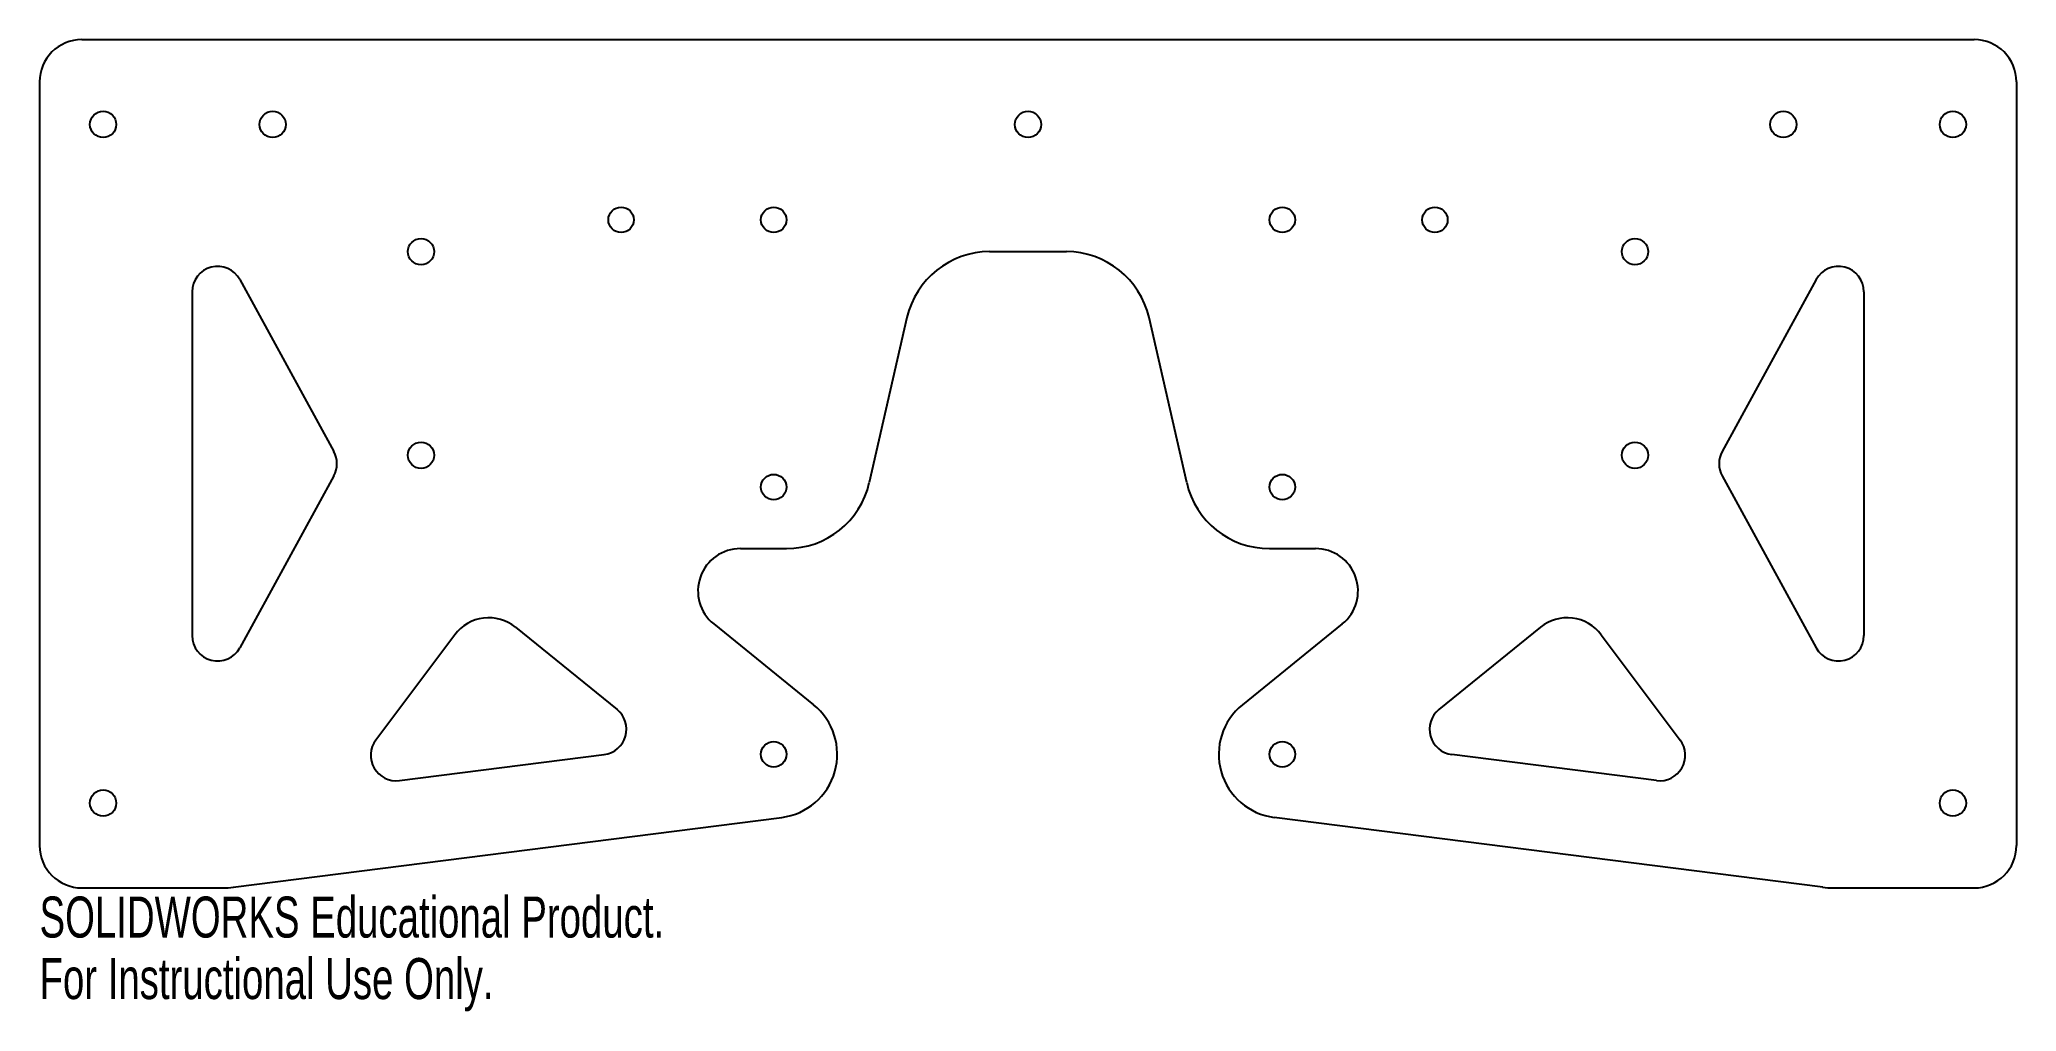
# Model space of a CAD drawing. Header units: millimetres. Extents: x 0 to 233, y -115 to 0.
import ezdxf

# ---------------------------------------------------------------- set-up
doc = ezdxf.new("R2010")
doc.units = ezdxf.units.MM
doc.styles.add('SLDTEXTSTYLE0', font='TXT', dxfattribs={"width": 0.7})

msp = doc.modelspace()

# ---------------------------------------------------------------- linework, layer by layer
at = {"color": 7, "linetype": 'Continuous', "lineweight": 25}
for p, q in [((5, 0), (228.2, 0)), ((0, -5), (0, -95)), ((233.2, -5), (233.2, -95)), ((112.07, -25), (121.13, -25)), ((18, -29.74), (18, -70.26)), ((23.63, -28.3), (34.71, -48.56)), ((209.57, -28.3), (198.49, -48.56)), ((215.2, -29.74), (215.2, -70.26)), ((102.32, -32.77), (97.88, -52.23)), ((135.32, -52.23), (130.88, -32.77)), ((34.71, -51.44), (23.63, -71.7)), ((198.49, -51.44), (209.57, -71.7)), ((82.67, -60), (88.13, -60)), ((145.07, -60), (150.53, -60)), ((56.13, -69.26), (68.13, -78.96)), ((79.53, -68.89), (91.31, -78.42)), ((153.67, -68.89), (141.89, -78.42)), ((177.07, -69.26), (165.07, -78.96)), ((48.99, -70.15), (39.67, -82.57)), ((184.21, -70.15), (193.53, -82.57)), ((42.45, -87.35), (66.62, -84.27)), ((190.75, -87.35), (166.58, -84.27)), ((22.86, -99.92), (87.55, -91.69)), ((210.34, -99.92), (145.65, -91.69)), ((5, -100), (21.6, -100)), ((211.6, -100), (228.2, -100))]:
    msp.add_line(p, q, dxfattribs=at)
for centre, radius in [((7.5, -10), 1.55), ((27.5, -10), 1.55), ((116.6, -10), 1.55), ((205.7, -10), 1.55), ((225.7, -10), 1.55), ((68.6, -21.25), 1.5), ((86.6, -21.25), 1.5), ((146.6, -21.25), 1.5), ((164.6, -21.25), 1.5), ((45, -25), 1.55), ((188.2, -25), 1.55), ((45, -49), 1.55), ((188.2, -49), 1.55), ((86.6, -52.75), 1.5), ((146.6, -52.75), 1.5), ((86.6, -84.25), 1.5), ((146.6, -84.25), 1.5), ((7.5, -90), 1.55), ((225.7, -90), 1.55)]:
    msp.add_circle(centre, radius, dxfattribs=at)
for centre, radius, start, end in [((5, -5), 5, 90, 180), ((228.2, -5), 5, 0, 90), ((112.07, -35), 10, 90, 167.125), ((121.13, -35), 10, 12.875, 90), ((21, -29.74), 3, 28.6731, 180), ((212.2, -29.74), 3, 0, 151.3269), ((32.08, -50), 3, 331.3269, 28.6731), ((201.12, -50), 3, 151.3269, 208.6731), ((88.13, -50), 10, 270, 347.125), ((145.07, -50), 10, 192.875, 270), ((82.67, -65), 5, 90, 231.0502), ((150.53, -65), 5, 308.9498, 90), ((52.99, -73.15), 5, 51.0502, 143.1301), ((180.21, -73.15), 5, 36.8699, 128.9498), ((21, -70.26), 3, 180, 331.3269), ((212.2, -70.26), 3, 208.6731, 0), ((66.24, -81.3), 3, 277.251, 51.0502), ((86.6, -84.25), 7.5, 277.251, 51.0502), ((146.6, -84.25), 7.5, 128.9498, 262.749), ((166.96, -81.3), 3, 128.9498, 262.749), ((42.07, -84.37), 3, 143.1301, 277.251), ((191.13, -84.37), 3, 262.749, 36.8699), ((5, -95), 5, 180, 270), ((228.2, -95), 5, 270, 0), ((21.6, -90), 10, 270, 277.251), ((211.6, -90), 10, 262.749, 270)]:
    msp.add_arc(centre, radius, start, end, dxfattribs=at)

# ---------------------------------------------------------------- texts
at = {"color": 7, "linetype": 'Continuous', "char_height": 4.8336, "attachment_point": 1, "style": 'SLDTEXTSTYLE0'}
for s, insert in [('SOLIDWORKS Educational Product.', (0, -101.02)), ('For Instructional Use Only.', (0, -108.27))]:
    msp.add_mtext(s, dxfattribs=dict(at, insert=insert))

doc.saveas('drawing.dxf')
